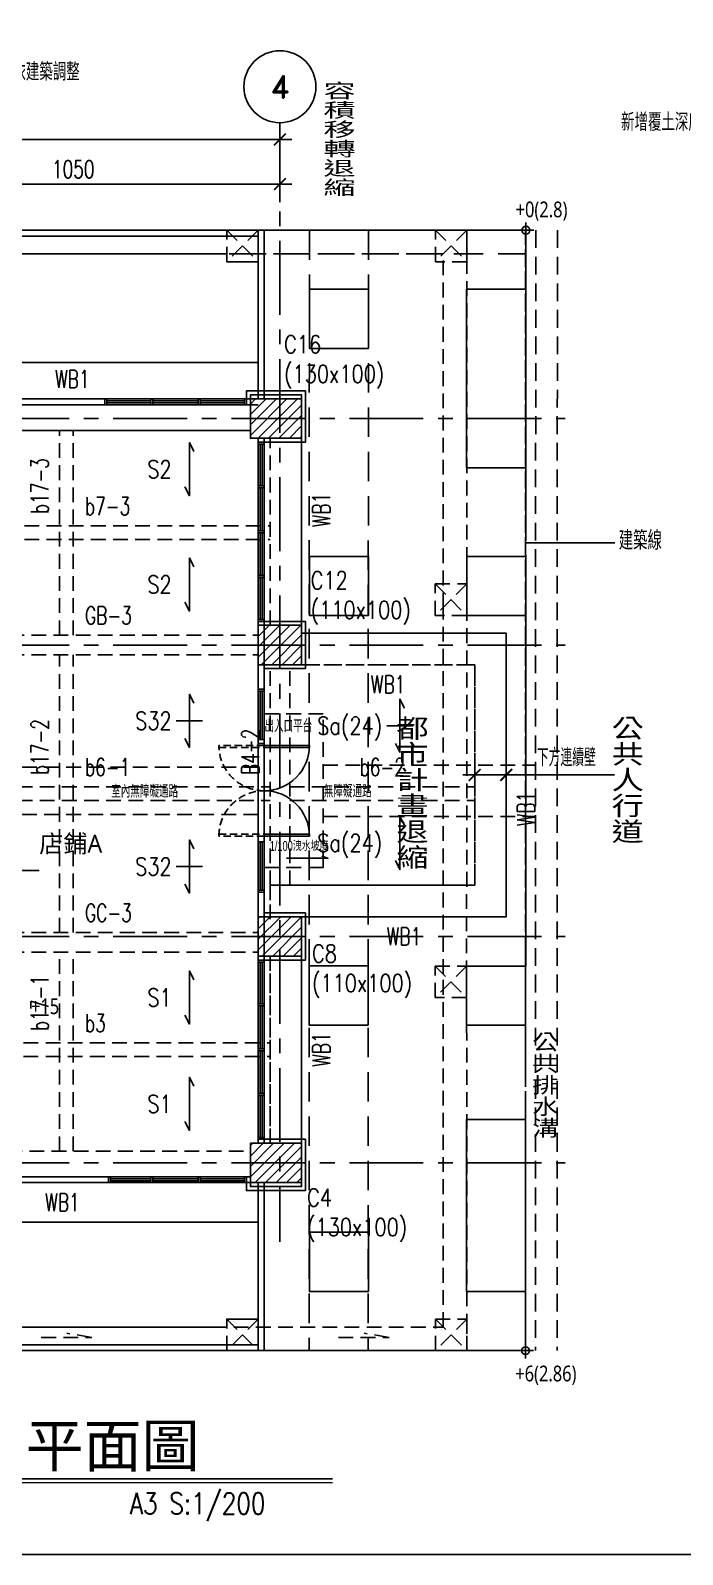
# Model space of a CAD drawing. Header units: millimetres. Extents: x -3377 to 119122, y -22007 to 15479.
# Drawn here: x 30162 to 31818, y 0 to 3869 of the extents above; entities that cross this region are included whole.
import ezdxf
from ezdxf import colors
from ezdxf.entities.mleader import LeaderData, LeaderLine
from ezdxf.enums import TextEntityAlignment as Align
from ezdxf.math import Vec2, Vec3
from ezdxf.xclip import XClip

# ---------------------------------------------------------------- set-up
doc = ezdxf.new("R2010")
doc.units = ezdxf.units.MM
doc.header["$LTSCALE"] = 150
doc.header["$MEASUREMENT"] = 0
for name, pattern in [('11', [0.15, 0.1, -0.05]), ('CENTER', [2, 1.25, -0.25, 0.25, -0.25]), ('HIDDEN', [0.375, 0.25, -0.125]), ('HIDDEN2', [0.1875, 0.125, -0.0625]), ('HIDDENX2', [0.75, 0.5, -0.25])]:
    doc.linetypes.add(name, pattern=pattern)
doc.layers.get('0').update_dxf_attribs({"plot": 0})
doc.layers.add('5', color=5, linetype='Continuous', lineweight=13)
for name, color, linetype in [('A-10-OTHER', 7, 'Continuous'), ('COL', 1, 'Continuous'), ('Duct', 1, 'Continuous'), ('E-TXT', 7, 'Continuous'), ('FIN', 5, 'Continuous'), ('I-TXT', 7, 'Continuous'), ('OPEN', 4, 'Continuous'), ('PLANT', 3, 'Continuous'), ('S-COL', 7, 'Continuous'), ('S-COLB', 4, 'HIDDEN'), ('S-CONCB', 4, 'HIDDEN'), ('S-DIM', 2, 'Continuous'), ('S-GRID', 1, 'CENTER'), ('S-GRID-DIM', 2, 'Continuous'), ('S-GRID-T', 3, 'Continuous'), ('S-HATCH-COL', 13, 'Continuous'), ('S-RCBMB', 3, 'HIDDEN'), ('S-RCBMG', 2, 'HIDDEN'), ('S-SITE', 34, 'CENTER'), ('S-SLAB', 5, 'Continuous'), ('S-SLABT', 2, 'Continuous'), ('S-TEXTB', 3, 'Continuous'), ('S-TEXTC', 3, 'Continuous'), ('S-TEXTG', 2, 'Continuous'), ('SYM', 3, 'Continuous'), ('TEXT', 2, 'Continuous'), ('WALL', 2, 'Continuous'), ('WALL3', 4, 'Continuous'), ('尺寸標註', 6, 'Continuous'), ('排水', 5, 'HIDDEN')]:
    doc.layers.add(name, color=color, linetype=linetype)
for name, color, linetype, plot in [('LABEL', 1, 'Continuous', False), ('S-ARCH', 252, 'Continuous', False), ('S-CLOUD_20220217(結構依建築圖2022-0216修改)', 4, 'Continuous', False)]:
    doc.layers.add(name, color=color, linetype=linetype, plot=plot)
doc.styles.add('3E', font='simplex.shx', dxfattribs={"width": 0.8, "height": 45, "bigfont": 'dayus.shx'})
doc.styles.add('C1', font='', dxfattribs={"bigfont": 'japanese.shx'})
doc.styles.add('CD2', font='romand', dxfattribs={"height": 15})
doc.styles.add('CHINESET', font='c2.shx', dxfattribs={"bigfont": 'china.shx'})
doc.styles.add('CS4', font='romans.shx', dxfattribs={"width": 0.7, "height": 45, "bigfont": 'lsp.shx'})
doc.styles.add('CT', font='')
doc.styles.add('ET', font='simplex.shx', dxfattribs={"width": 0.8})
doc.styles.add('HH', font='')
doc.styles.add('HHV', font='')
doc.styles.add('LSP', font='SIMPLEX.shx', dxfattribs={"width": 0.8, "bigfont": 'lsp.shx'})
doc.styles.get('C1').set_extended_font_data('微軟正黑體')
doc.styles.get('CT').set_extended_font_data('DFKai-SB')
doc.styles.get('HH').set_extended_font_data('Microsoft JhengHei')
doc.styles.get('HHV').set_extended_font_data('@微軟正黑體')
doc.dimstyles.new('DIM150', dxfattribs={"dimscale": 15, "dimtxt": 3, "dimasz": 2, "dimexe": 2, "dimexo": 2, "dimgap": 1, "dimtad": 1, "dimdec": 1, "dimdsep": 46, "dimtxsty": 'CS4', "dimblk1": 'ARCHTICK', "dimblk2": 'ARCHTICK', "dimsah": 1, "dimcen": 2, "dimdle": 2, "dimadec": 0, "dimazin": 0, "dimtfac": 1, "dimtdec": 1, "dimtmove": 0, "dimatfit": 3, "dimldrblk": 'TAA', "dimfxl": 0, "dimtolj": 1, "dimarcsym": 0})

# ---------------------------------------------------------------- blocks, each defined once
blk = doc.blocks.new('SG1')
at = {"layer": 'S-GRID-T'}
blk.add_circle((0, 6.09375), 6.09375, dxfattribs=at)
at = {"layer": 'S-GRID-T', "style": 'CD2'}
blk.add_attdef('GRID-BUB', text='', height=3.75, dxfattribs=at).set_placement((0, 6.09375), align=Align.MIDDLE_CENTER)
blk = doc.blocks.new('_ARCHTICK')
at = {"color": 0, "linetype": 'ByBlock', "const_width": 0.15}
blk.add_lwpolyline([(-0.5, -0.5), (0.5, 0.5)], dxfattribs=at)
blk = doc.blocks.new('*D249')
at = {"layer": 'DEFPOINTS', "color": 0, "transparency": 16777216}
for p in [(-5535.9, -287.4), (-9503.9, -400.6), (-5535.9, -400.6)]:
    blk.add_point(p, dxfattribs=at)
at = {"layer": 'S-GRID-DIM', "color": 0, "lineweight": -2, "transparency": 16777216}
for p, q in [((-9503.9, -370.6), (-9503.9, -257.4)), ((-5535.9, -370.6), (-5535.9, -257.4)), ((-9533.9, -287.4), (-5505.9, -287.4))]:
    blk.add_line(p, q, dxfattribs=at)
at = {"layer": 'S-GRID-DIM', "color": 0, "lineweight": -2, "transparency": 16777216, "xscale": 30, "yscale": 30, "zscale": 30, "rotation": 180}
blk.add_blockref('_ARCHTICK', (-9503.9, -287.4), dxfattribs=at)
at = {"layer": 'S-GRID-DIM', "color": 0, "lineweight": -2, "transparency": 16777216, "xscale": 30, "yscale": 30, "zscale": 30}
blk.add_blockref('_ARCHTICK', (-5535.9, -287.4), dxfattribs=at)
at = {"layer": 'S-GRID-DIM', "color": 0, "transparency": 16777216, "insert": (-7496.9, -249.9), "char_height": 45, "attachment_point": 5, "style": 'CS4'}
blk.add_mtext('\\A1;3968', dxfattribs=at)
blk = doc.blocks.new('TAA')
at = {"linetype": 'Continuous'}
blk.add_line((0, 0), (-1.66, 0), dxfattribs=at)
blk.add_solid([(-1.5, -0.25), (-1.5, 0.25), (0, 0)], dxfattribs=at)
blk = doc.blocks.new('*D252')
at = {"layer": 'DEFPOINTS', "color": 0, "transparency": 16777216}
for p in [(-5535.9, -400.6), (-6585.9, -476.2), (-5535.9, -476.2)]:
    blk.add_point(p, dxfattribs=at)
at = {"layer": 'S-GRID-DIM', "color": 0, "lineweight": -2, "transparency": 16777216}
for p, q in [((-6585.9, -446.2), (-6585.9, -370.6)), ((-5535.9, -446.2), (-5535.9, -370.6)), ((-6615.9, -400.6), (-5505.9, -400.6))]:
    blk.add_line(p, q, dxfattribs=at)
at = {"layer": 'S-GRID-DIM', "color": 0, "lineweight": -2, "transparency": 16777216, "xscale": 30, "yscale": 30, "zscale": 30, "rotation": 180}
blk.add_blockref('_ARCHTICK', (-6585.9, -400.6), dxfattribs=at)
at = {"layer": 'S-GRID-DIM', "color": 0, "lineweight": -2, "transparency": 16777216, "xscale": 30, "yscale": 30, "zscale": 30}
blk.add_blockref('_ARCHTICK', (-5535.9, -400.6), dxfattribs=at)
at = {"layer": 'S-GRID-DIM', "color": 0, "transparency": 16777216, "insert": (-6060.9, -363.1), "char_height": 45, "attachment_point": 5, "style": 'CS4'}
blk.add_mtext('\\A1;1050', dxfattribs=at)
blk = doc.blocks.new('CONC')
for points in [[(-6515.9, -945.9), (-5610.9, -945.9), (-5610.9, -1025.9), (-6515.9, -1025.9)], [(-5560.9, -1045.9), (-5480.9, -1045.9), (-5480.9, -1520.9), (-5560.9, -1520.9)], [(-5560.9, -2260.9), (-4960.9, -2260.9), (-4960.9, -1540.9), (-5480.9, -1540.9), (-5480.9, -1620.9), (-5040.9, -1620.9), (-5040.9, -2180.9), (-5560.9, -2180.9)], [(-5480.9, -2360.9), (-5560.9, -2360.9), (-5560.9, -2835.9), (-5480.9, -2835.9)], [(-6565.9, -2855.9), (-5610.9, -2855.9), (-5610.9, -2935.9), (-6565.9, -2935.9)]]:
    blk.add_lwpolyline(points, close=True)
blk = doc.blocks.new('*D58')
at = {"layer": 'DEFPOINTS', "color": 0, "transparency": 16777216}
for p in [(31290.3, 1979.2), (31370.3, 1979.2), (31370.3, 1979.2)]:
    blk.add_point(p, dxfattribs=at)
at = {"layer": 'S-DIM', "color": 0, "lineweight": -2, "transparency": 16777216}
for p, q in [((31260.3, 1979.2), (31370.3, 1979.2)), ((31370.3, 1979.2), (31645.4, 1979.2))]:
    blk.add_line(p, q, dxfattribs=at)
at = {"layer": 'S-DIM', "color": 0, "lineweight": -2, "transparency": 16777216, "xscale": 30, "yscale": 30, "zscale": 30, "rotation": 180}
blk.add_blockref('_ARCHTICK', (31290.3, 1979.2), dxfattribs=at)
at = {"layer": 'S-DIM', "color": 0, "lineweight": -2, "transparency": 16777216, "xscale": 30, "yscale": 30, "zscale": 30}
blk.add_blockref('_ARCHTICK', (31370.3, 1979.2), dxfattribs=at)
at = {"layer": 'S-DIM', "color": 0, "transparency": 16777216, "insert": (31522.9, 2023.5), "char_height": 45, "attachment_point": 5, "style": 'CS4'}
blk.add_mtext('\\A1;下方連續壁', dxfattribs=at)
blk = doc.blocks.new('COL(1F)')
for points in [[(-8365.9, -945.9), (-8235.9, -945.9), (-8235.9, -1045.9), (-8365.9, -1045.9)], [(-7380.9, -945.9), (-7510.9, -945.9), (-7510.9, -1045.9), (-7380.9, -1045.9)], [(-6645.9, -945.9), (-6515.9, -945.9), (-6515.9, -1045.9), (-6645.9, -1045.9)], [(-5610.9, -945.9), (-5480.9, -945.9), (-5480.9, -1045.9), (-5610.9, -1045.9)], [(-7380.9, -1465.9), (-7465.9, -1465.9), (-7465.9, -1605.9), (-7380.9, -1605.9)], [(-6645.9, -1465.9), (-6560.9, -1465.9), (-6560.9, -1605.9), (-6645.9, -1605.9)], [(-8365.9, -1510.9), (-8255.9, -1510.9), (-8255.9, -1610.9), (-8365.9, -1610.9)], [(-5590.9, -1520.9), (-5480.9, -1520.9), (-5480.9, -1620.9), (-5590.9, -1620.9)], [(-8365.9, -2245.9), (-8255.9, -2245.9), (-8255.9, -2345.9), (-8365.9, -2345.9)], [(-5590.9, -2260.9), (-5480.9, -2260.9), (-5480.9, -2360.9), (-5590.9, -2360.9)], [(-7465.9, -2290.9), (-7380.9, -2290.9), (-7380.9, -2430.9), (-7465.9, -2430.9)], [(-6645.9, -2290.9), (-6560.9, -2290.9), (-6560.9, -2430.9), (-6645.9, -2430.9)], [(-8365.9, -2835.9), (-8235.9, -2835.9), (-8235.9, -2935.9), (-8365.9, -2935.9)], [(-7350.9, -2835.9), (-7480.9, -2835.9), (-7480.9, -2935.9), (-7350.9, -2935.9)], [(-6695.9, -2835.9), (-6565.9, -2835.9), (-6565.9, -2935.9), (-6695.9, -2935.9)], [(-5610.9, -2835.9), (-5480.9, -2835.9), (-5480.9, -2935.9), (-5610.9, -2935.9)]]:
    blk.add_lwpolyline(points, close=True)
blk = doc.blocks.new('COL(B1F)')
for points in [[(-8365.9, -945.9), (-8235.9, -945.9), (-8235.9, -1045.9), (-8365.9, -1045.9)], [(-7380.9, -945.9), (-7510.9, -945.9), (-7510.9, -1045.9), (-7380.9, -1045.9)], [(-6645.9, -945.9), (-6515.9, -945.9), (-6515.9, -1045.9), (-6645.9, -1045.9)], [(-5610.9, -945.9), (-5480.9, -945.9), (-5480.9, -1045.9), (-5610.9, -1045.9)], [(-9425.9, -1420.9), (-9535.9, -1420.9), (-9535.9, -1330.9), (-9425.9, -1330.9)], [(-7380.9, -1465.9), (-7465.9, -1465.9), (-7465.9, -1605.9), (-7380.9, -1605.9)], [(-6645.9, -1465.9), (-6560.9, -1465.9), (-6560.9, -1605.9), (-6645.9, -1605.9)], [(-9099.7, -1530.9), (-9039.7, -1530.9), (-9039.7, -1590.9), (-9099.7, -1590.9)], [(-8365.9, -1510.9), (-8255.9, -1510.9), (-8255.9, -1610.9), (-8365.9, -1610.9)], [(-5590.9, -1520.9), (-5480.9, -1520.9), (-5480.9, -1620.9), (-5590.9, -1620.9)], [(-9923, -1840.9), (-9853, -1840.9), (-9853, -1770.9), (-9923, -1770.9)], [(-9425.9, -2270.9), (-9535.9, -2270.9), (-9535.9, -2180.9), (-9425.9, -2180.9)], [(-9282.2, -2194.5), (-9222.4, -2198.4), (-9226.3, -2258.3), (-9286.2, -2254.4)], [(-8365.9, -2245.9), (-8255.9, -2245.9), (-8255.9, -2345.9), (-8365.9, -2345.9)], [(-5590.9, -2260.9), (-5480.9, -2260.9), (-5480.9, -2360.9), (-5590.9, -2360.9)], [(-7465.9, -2290.9), (-7380.9, -2290.9), (-7380.9, -2430.9), (-7465.9, -2430.9)], [(-6645.9, -2290.9), (-6560.9, -2290.9), (-6560.9, -2430.9), (-6645.9, -2430.9)], [(-8365.9, -2835.9), (-8235.9, -2835.9), (-8235.9, -2935.9), (-8365.9, -2935.9)], [(-7350.9, -2835.9), (-7480.9, -2835.9), (-7480.9, -2935.9), (-7350.9, -2935.9)], [(-6695.9, -2835.9), (-6565.9, -2835.9), (-6565.9, -2935.9), (-6695.9, -2935.9)], [(-5610.9, -2835.9), (-5480.9, -2835.9), (-5480.9, -2935.9), (-5610.9, -2935.9)]]:
    blk.add_lwpolyline(points, close=True)
blk = doc.blocks.new('DwFm')
blk.add_lwpolyline([(-12110.4, 0), (0, 0), (0, -7760.1), (-12110.4, -7760.1)], close=True)
blk = doc.blocks.new('$PDD003015O0IIO0DW0000DW10')
at = {"color": 0, "linetype": 'Continuous'}
for p, q in [((-110, 122.5), (-115, 122.5)), ((-115, 122.5), (-115, 7.5)), ((-110, 7.5), (-110, 122.5)), ((110, 7.5), (110, 122.5)), ((110, 122.5), (115, 122.5)), ((115, 122.5), (115, 7.5)), ((-120, 7.5), (-115, 7.5)), ((-115, 7.5), (-115, -7.5)), ((-115, 7.5), (-110, 7.5)), ((115, 7.5), (110, 7.5)), ((120, 7.5), (115, 7.5)), ((115, 7.5), (115, -7.5)), ((-115, -7.5), (-120, -7.5)), ((115, -7.5), (120, -7.5))]:
    blk.add_line(p, q, dxfattribs=at)
at = {"color": 0, "linetype": 'HIDDEN2'}
for p, q in [((-115, 7.5), (-115, -107.5)), ((-110, 7.5), (-115, 7.5)), ((-110, -107.5), (-110, 7.5)), ((110, -107.5), (110, 7.5)), ((110, 7.5), (115, 7.5)), ((115, 7.5), (115, -107.5)), ((-115, -107.5), (-110, -107.5)), ((115, -107.5), (110, -107.5))]:
    blk.add_line(p, q, dxfattribs=at)
at = {"color": 0, "linetype": 'Continuous'}
for centre, start, end in [((-115, 7.5), 0, 90), ((115, 7.5), 90, 180)]:
    blk.add_arc(centre, 115, start, end, dxfattribs=at)
at = {"color": 0, "linetype": 'HIDDEN2'}
for centre, start, end in [((-115, 7.5), 270, 0), ((115, 7.5), 180, 270)]:
    blk.add_arc(centre, 115, start, end, dxfattribs=at)
blk = doc.blocks.new('A$C46EB5EE3')
at = {"color": 252, "linetype": '11', "ltscale": 3}
for points in [[(1674.9, 1773.1), (1674, -1071.5)], [(1729.9, 1773.1), (1729, -1071.5)]]:
    blk.add_lwpolyline(points, dxfattribs=at)
at = {"color": 252}
blk.add_lwpolyline([(1042.2, 178.4), (1147.2, 178.4), (1131.8, 184.2)], dxfattribs=at)
at = {"layer": '5', "color": 252, "linetype": 'Continuous'}
blk.add_lwpolyline([(-41.7, -1406), (1159, -1406)], dxfattribs=at)
at = {"layer": 'A-10-OTHER', "color": 252}
blk.add_line((950, -545, 0), (1080, -545, 0), dxfattribs=at)
at = {"layer": 'COL', "color": 252}
for points in [[(950, 1345), (1080, 1345), (1080, 1245), (950, 1245)], [(970, 770), (1080, 770), (1080, 670), (970, 670)], [(970, 30), (1080, 30), (1080, -70), (970, -70)], [(950, -545), (1080, -545), (1080, -645), (950, -645)]]:
    blk.add_lwpolyline(points, close=True, dxfattribs=at)
at = {"layer": 'Duct', "color": 252, "linetype": 'CENTER', "ltscale": 3, "elevation": 0}
blk.add_lwpolyline([(-4158.3, -1071.5), (-4158.3, 185.7), (-4158.4, 1773.2), (1649.9, 1773.1), (1649.4, 185.7), (1649, -1071.5), (-1332.8, -1071.5)], close=True, dxfattribs=at)
at = {"layer": 'Duct', "color": 252, "linetype": 'CENTER', "ltscale": 3}
blk.add_lwpolyline([(-4158.3, -1071.5), (-4158.3, 185.7), (-4158.4, 1773.2), (1649.9, 1773.1), (1649.4, 185.7), (1649, -1071.5), (-1332.8, -1071.5)], close=True, dxfattribs=at)
blk.add_lwpolyline([(-4158.3, -1071.5), (-4158.3, 185.7), (-4158.4, 1773.2), (1649.9, 1773.1), (1649.4, 185.7), (1649, -1071.5), (-1332.8, -1071.5)], close=True, dxfattribs=at)
at = {"layer": 'Duct', "color": 252, "linetype": 'CENTER', "lineweight": 25, "ltscale": 3}
blk.add_lwpolyline([(-4158.3, -1071.5), (-4158.3, 185.7), (-4158.4, 1773.2), (1649.9, 1773.1), (1649.4, 185.7), (1649, -1071.5), (-1332.8, -1071.5)], close=True, dxfattribs=at)
at = {"layer": 'E-TXT', "color": 252, "linetype": 'HIDDEN'}
for p, q in [((1135, 545), (985, 545)), ((1135, 155), (1135, 545)), ((970, 410), (160, 410)), ((1135, 415), (1674.5, 415)), ((970, 290), (280, 290)), ((1135, 285), (1674.4, 285)), ((1135, 155), (985, 155))]:
    blk.add_line(p, q, dxfattribs=at)
at = {"layer": 'FIN', "color": 252, "elevation": 0}
for points in [[(940, 1345), (940, 1365), (1090, 1365), (1090, 1235), (985, 1235)], [(1080, 1345), (1080, 1355), (950, 1355), (950, 1345)], [(950, 1345), (950, 1355), (1080, 1355), (1080, 1245), (985, 1245)], [(985, 780), (1090, 780), (1090, 660), (985, 660)], [(985, 770), (1080, 770), (1080, 670), (985, 670)], [(985, 40), (1090, 40), (1090, -80), (985, -80)], [(985, 30), (1080, 30), (1080, -70), (985, -70)], [(985, -535), (1090, -535), (1090, -665), (940, -665), (940, -645)], [(985, -545), (1080, -545), (1080, -655), (950, -655), (950, -645)]]:
    blk.add_lwpolyline(points, dxfattribs=at)
at = {"layer": 'I-TXT', "color": 252}
blk.add_lwpolyline([(1649.6, 979.4), (1875.7, 979.4)], dxfattribs=at)
at = {"layer": 'LABEL', "color": 252}
blk.add_lwpolyline([(-197.1, -1396.9), (1159, -1396.9)], dxfattribs=at)
at = {"layer": 'OPEN', "color": 252, "linetype": 'Continuous'}
for p, q in [((585, 1345, 0), (580, 1345, 0)), ((580, 1330, 0), (585, 1330, 0)), ((585, 1330, 0), (585, 1345, 0)), ((585, 1345, 0), (697.5, 1345, 0)), ((585, 1330, 0), (585, 1345, 0)), ((697.5, 1340, 0), (585, 1340, 0)), ((697.5, 1335, 0), (585, 1335, 0)), ((697.5, 1330, 0), (585, 1330, 0)), ((702.5, 1345, 0), (697.5, 1345, 0)), ((697.5, 1330, 0), (697.5, 1345, 0)), ((697.5, 1330, 0), (702.5, 1330, 0)), ((702.5, 1345, 0), (817.5, 1345, 0)), ((702.5, 1330, 0), (702.5, 1345, 0)), ((817.5, 1340, 0), (702.5, 1340, 0)), ((817.5, 1335, 0), (702.5, 1335, 0)), ((817.5, 1330, 0), (702.5, 1330, 0)), ((817.5, 1330, 0), (817.5, 1345, 0)), ((822.5, 1345, 0), (817.5, 1345, 0)), ((817.5, 1330, 0), (822.5, 1330, 0)), ((822.5, 1345, 0), (935, 1345, 0)), ((822.5, 1330, 0), (822.5, 1345, 0)), ((935, 1340, 0), (822.5, 1340, 0)), ((935, 1335, 0), (822.5, 1335, 0)), ((935, 1330, 0), (822.5, 1330, 0)), ((935, 1330, 0), (935, 1345, 0)), ((935, 1345, 0), (940, 1345, 0)), ((940, 1330, 0), (935, 1330, 0)), ((970, 1235, 0), (970, 1230, 0)), ((970, 1123.8, 0), (970, 1230, 0)), ((970, 1230, 0), (985, 1230, 0)), ((975, 1123.8, 0), (975, 1230, 0)), ((980, 1123.8, 0), (980, 1230, 0)), ((985, 1230, 0), (985, 1235, 0)), ((985, 1230, 0), (985, 1123.8, 0)), ((970, 1123.8, 0), (970, 1118.8, 0)), ((970, 1123.8, 0), (985, 1123.8, 0)), ((985, 1118.8, 0), (985, 1123.8, 0)), ((970, 1118.8, 0), (985, 1118.8, 0)), ((970, 1010, 0), (970, 1118.8, 0)), ((975, 1010, 0), (975, 1118.8, 0)), ((980, 1010, 0), (980, 1118.8, 0)), ((985, 1118.8, 0), (985, 1010, 0)), ((970, 1010, 0), (985, 1010, 0)), ((970, 1010, 0), (970, 1005, 0)), ((985, 1005, 0), (985, 1010, 0)), ((970, 1005, 0), (985, 1005, 0)), ((970, 896.3, 0), (970, 1005, 0)), ((975, 896.3, 0), (975, 1005, 0)), ((980, 896.3, 0), (980, 1005, 0)), ((985, 1005, 0), (985, 896.3, 0)), ((970, 896.3, 0), (970, 891.3, 0)), ((970, 896.3, 0), (985, 896.3, 0)), ((970, 891.3, 0), (985, 891.3, 0)), ((970, 785, 0), (970, 891.3, 0)), ((975, 785, 0), (975, 891.3, 0)), ((980, 785, 0), (980, 891.3, 0)), ((985, 891.3, 0), (985, 896.3, 0)), ((985, 891.3, 0), (985, 785, 0)), ((970, 780, 0), (970, 785, 0)), ((970, 785, 0), (985, 785, 0)), ((985, 785, 0), (985, 780, 0)), ((970, 602.8, 0), (970, 607.8, 0)), ((970, 602.8, 0), (970, 480, 0)), ((985, 602.8, 0), (970, 602.8, 0)), ((975, 480, 0), (975, 602.8, 0)), ((980, 480, 0), (980, 602.8, 0)), ((985, 607.8, 0), (985, 602.8, 0)), ((985, 480, 0), (985, 602.8, 0)), ((985, 480, 0), (970, 480, 0)), ((970, 470, 0), (970, 480, 0)), ((985, 470, 0), (970, 470, 0)), ((985, 480, 0), (985, 470, 0)), ((985, 235, 0), (970, 235, 0)), ((970, 235, 0), (970, 220, 0)), ((985, 220, 0), (985, 235, 0)), ((970, 97.5, 0), (970, 220, 0)), ((985, 220, 0), (970, 220, 0)), ((975, 220, 0), (975, 97.5, 0)), ((980, 220, 0), (980, 97.5, 0)), ((985, 220, 0), (985, 97.5, 0)), ((970, 97.5, 0), (970, 92.5, 0)), ((985, 97.5, 0), (970, 97.5, 0)), ((985, 92.5, 0), (985, 97.5, 0)), ((970, -80, 0), (970, -85, 0)), ((970, -85, 0), (985, -85, 0)), ((970, -191.2, 0), (970, -85, 0)), ((975, -191.2, 0), (975, -85, 0)), ((980, -191.2, 0), (980, -85, 0)), ((985, -85, 0), (985, -80, 0)), ((985, -85, 0), (985, -191.2, 0)), ((970, -191.2, 0), (985, -191.2, 0)), ((970, -191.2, 0), (970, -196.2, 0)), ((985, -196.2, 0), (985, -191.2, 0)), ((970, -305, 0), (970, -196.2, 0)), ((970, -196.2, 0), (985, -196.2, 0)), ((975, -305, 0), (975, -196.2, 0)), ((980, -305, 0), (980, -196.2, 0)), ((985, -196.2, 0), (985, -305, 0)), ((970, -305, 0), (970, -310, 0)), ((970, -305, 0), (985, -305, 0)), ((985, -310, 0), (985, -305, 0)), ((970, -418.7, 0), (970, -310, 0)), ((970, -310, 0), (985, -310, 0)), ((975, -418.7, 0), (975, -310, 0)), ((980, -418.7, 0), (980, -310, 0)), ((985, -310, 0), (985, -418.7, 0)), ((970, -418.7, 0), (985, -418.7, 0)), ((970, -418.7, 0), (970, -423.7, 0)), ((970, -530, 0), (970, -423.7, 0)), ((970, -423.7, 0), (985, -423.7, 0)), ((975, -530, 0), (975, -423.7, 0)), ((980, -530, 0), (980, -423.7, 0)), ((985, -423.7, 0), (985, -418.7, 0)), ((985, -423.7, 0), (985, -530, 0)), ((970, -530, 0), (985, -530, 0)), ((970, -535, 0), (970, -530, 0)), ((985, -530, 0), (985, -535, 0)), ((822.5, -630, 0), (590, -630, 0)), ((595, -630, 0), (590, -630, 0)), ((590, -630, 0), (590, -645, 0)), ((590, -645, 0), (822.5, -645, 0)), ((590, -645, 0), (595, -645, 0)), ((595, -630, 0), (595, -645, 0)), ((595, -630, 0), (697.5, -630, 0)), ((595, -635, 0), (697.5, -635, 0)), ((595, -640, 0), (697.5, -640, 0)), ((697.5, -645, 0), (595, -645, 0)), ((697.5, -630, 0), (697.5, -645, 0)), ((697.5, -630, 0), (697.5, -645, 0)), ((702.5, -630, 0), (697.5, -630, 0)), ((697.5, -645, 0), (702.5, -645, 0)), ((702.5, -630, 0), (702.5, -645, 0)), ((702.5, -630, 0), (817.5, -630, 0)), ((702.5, -635, 0), (817.5, -635, 0)), ((702.5, -640, 0), (817.5, -640, 0)), ((817.5, -645, 0), (702.5, -645, 0)), ((817.5, -630, 0), (817.5, -645, 0)), ((822.5, -630, 0), (822.5, -645, 0)), ((822.5, -630, 0), (935, -630, 0)), ((822.5, -635, 0), (935, -635, 0)), ((822.5, -640, 0), (935, -640, 0)), ((935, -645, 0), (822.5, -645, 0)), ((935, -630, 0), (935, -645, 0)), ((940, -630, 0), (935, -630, 0)), ((935, -645, 0), (940, -645, 0))]:
    blk.add_line(p, q, dxfattribs=at)
at = {"layer": 'PLANT', "color": 252}
for p, q in [((970, -745, 0), (175, -745, 0)), ((970, -745, 0), (175, -745, 0)), ((970, -752.5, 0), (970, -745, 0)), ((970, -752.5, 0), (970, -745, 0)), ((970, -991.5, 0), (970, -752.5, 0)), ((970, -752.5, 0), (970, -752.5, 0)), ((970, -991.5, 0), (970, -752.5, 0)), ((970, -752.5, 0), (970, -752.5, 0)), ((890, -1011.5, 0), (890, -991.5, 0)), ((890, -991.5, 0), (970, -991.5, 0)), ((890, -1011.5, 0), (890, -991.5, 0)), ((890, -991.5, 0), (970, -991.5, 0)), ((970, -991.5, 0), (970, -991.5, 0)), ((970, -991.5, 0), (970, -991.5, 0)), ((37, -1011.5, 0), (890, -1011.5, 0)), ((37, -1011.5, 0), (890, -1011.5, 0))]:
    blk.add_line(p, q, dxfattribs=at)
at = {"layer": 'PLANT', "color": 252, "elevation": 0}
for points in [[(-820, 1437.5), (970, 1437.5), (970, 1693.1), (890, 1693.1), (890, 1713.1), (37, 1713.1)], [(-820, 1437.5), (970, 1437.5), (970, 1693.1), (890, 1693.1), (890, 1713.1), (37, 1713.1)], [(37, -1011.5), (890, -1011.5), (890, -991.5), (890, -991.5), (970, -991.5), (970, -991.5), (970, -752.5), (970, -752.5), (970, -745), (175, -745)], [(37, -1011.5), (890, -1011.5), (890, -991.5), (890, -991.5), (970, -991.5), (970, -991.5), (970, -752.5), (970, -752.5), (970, -745), (175, -745)]]:
    blk.add_lwpolyline(points, dxfattribs=at)
for points in [[(1249.9, 1473.1), (1249.9, 1623.1), (1099.9, 1623.1), (1099.9, 1473.1)], [(1249.9, 1473.1), (1249.9, 1623.1), (1099.9, 1623.1), (1099.9, 1473.1)], [(1499, 1623.1), (1499, 1170), (1649.8, 1170), (1649.9, 1623.1)], [(1499, 1623.1), (1499, 1170), (1649.8, 1170), (1649.9, 1623.1)], [(1249.9, 795), (1249.9, 945), (1099.9, 945), (1099.9, 795)], [(1249.9, 795), (1249.9, 945), (1099.9, 945), (1099.9, 795)], [(1649.5, 795), (1649.6, 945), (1499.6, 945), (1499.5, 795)], [(1649.5, 795), (1649.6, 945), (1499.6, 945), (1499.5, 795)], [(1249.3, -244.9), (1249.3, -94.9), (1099.3, -94.9), (1099.3, -244.9)], [(1249.3, -244.9), (1249.3, -94.9), (1099.3, -94.9), (1099.3, -244.9)], [(1649.3, -245), (1649.3, -95), (1499.3, -95), (1499.3, -245)], [(1649.3, -245), (1649.3, -95), (1499.3, -95), (1499.3, -245)], [(1649.1, -485), (1499, -485), (1499, -921.1), (1649, -921.1)], [(1649.1, -485), (1499, -485), (1499, -921.1), (1649, -921.1)], [(1249.9, -921), (1249.9, -771), (1099.9, -771.1), (1099.9, -921.1)], [(1249.9, -921), (1249.9, -771), (1099.9, -771.1), (1099.9, -921.1)]]:
    blk.add_lwpolyline(points, close=True, dxfattribs=at)
at = {"layer": 'SYM', "color": 252}
for p, q in [((1649.9, 1753.1), (1649.9, 1793.1)), ((1629.9, 1773.1), (1669.9, 1773.1)), ((1629, -1071.5), (1669, -1071.5)), ((1649, -1091.5), (1649, -1051.5))]:
    blk.add_line(p, q, dxfattribs=at)
for centre in [(1649.9, 1773.1), (1649, -1071.5)]:
    blk.add_circle(centre, 10, dxfattribs=at)
at = {"layer": 'TEXT', "color": 252}
for p, q in [((970, 290), (970, 410)), ((970, 290), (970, 410)), ((985, 285), (985, 415))]:
    blk.add_line(p, q, dxfattribs=at)
at = {"layer": 'WALL', "color": 252}
for p, q in [((970, 1345), (-1695, 1345)), ((970, 1330), (-1695, 1330)), ((970, 1330), (0, 1330)), ((580, 1330, 0), (580, 1345, 0)), ((940, 1330, 0), (940, 1345, 0)), ((940, 1345, 0), (940, 1330, 0)), ((970, 1245), (970, -545)), ((985, 1245), (985, -545)), ((970, 1235, 0), (985, 1235, 0)), ((970, 1235, 0), (985, 1235, 0)), ((985, 780, 0), (970, 780, 0)), ((970, 780, 0), (985, 780, 0)), ((985, 607.8, 0), (970, 607.8, 0)), ((985, 607.8, 0), (970, 607.8, 0)), ((985, 92.5, 0), (970, 92.5, 0)), ((985, 92.5, 0), (970, 92.5, 0)), ((970, -80, 0), (985, -80, 0)), ((970, -80, 0), (985, -80, 0)), ((970, -535, 0), (985, -535, 0)), ((985, -535, 0), (970, -535, 0)), ((950, -630), (187, -630)), ((988, -645), (187, -645)), ((590, -630, 0), (590, -645, 0)), ((940, -630, 0), (940, -645, 0)), ((940, -630, 0), (940, -645, 0))]:
    blk.add_line(p, q, dxfattribs=at)
at = {"layer": 'WALL3', "color": 252}
for points in [[(985, 1345), (985, 1773.1), (-3608.4, 1773.1)], [(970, 1345), (970, 1758.1), (-3593.4, 1758.1)], [(985, -645), (985, -1071.5), (-1332.8, -1071.5), (-3543.3, -1071.5)], [(970, -645), (970, -1056.5), (-1332.8, -1056.5), (-3528.5, -1056.5)]]:
    blk.add_lwpolyline(points, dxfattribs=at)
at = {"layer": '尺寸標註', "color": 252, "linetype": 'HIDDENX2'}
for p, q in [((1099.9, 1773.3), (1099, -1071.3)), ((1249.9, 1773.2), (1249, -1071.4))]:
    blk.add_line(p, q, dxfattribs=at)
at = {"layer": '排水', "color": 252, "elevation": 0}
for points in [[(-4158.3, -1071.5), (1499.9, -1071.5), (1499.4, -175), (1499.4, -175), (1499.6, 875), (1499.6, 875), (1499.9, 1773.1), (-4008.4, 1773.2), (-4008.4, -170), (-4158.3, -170), (-4158.3, -1071.5)], [(1419.9, 1773.1), (1499.9, 1773.1), (1499.9, 1693.1), (1419.9, 1693.1), (1419.9, 1773.1), (1499.9, 1693.1), (1499.9, 1773.1), (1499.9, 1773.1), (1419.9, 1693.1)], [(1419.6, 875), (1499.6, 875), (1499.6, 795), (1419.6, 795), (1419.6, 875), (1499.6, 795), (1499.6, 875), (1499.6, 875), (1419.6, 795)], [(1419.4, -95), (1499.4, -95), (1499.4, -175), (1419.4, -175), (1419.4, -95), (1499.4, -175), (1499.4, -95), (1499.4, -95), (1419.4, -175)], [(890, -991.5), (970, -991.5), (970, -1071.5), (890, -1071.5), (890, -991.5), (970, -1071.5), (970, -991.5), (970, -991.5), (890, -1071.5)], [(1419.9, -991.5), (1499.9, -991.5), (1499.9, -1071.5), (1419.9, -1071.5), (1419.9, -991.5), (1499.9, -1071.5), (1499.9, -991.5), (1499.9, -991.5), (1419.9, -1071.5)]]:
    blk.add_lwpolyline(points, dxfattribs=at)
at = {"layer": '排水', "color": 252}
for points in [[(890, 1773.1), (970, 1773.1), (970, 1693.1), (890, 1693.1), (890, 1773.1), (970, 1693.1), (970, 1773.1), (970, 1773.1), (890, 1693.1)], [(418.9, -1038), (547.2, -1038), (484, -1027.2)], [(1173.9, -1038), (1302.2, -1038), (1239, -1027.2)]]:
    blk.add_lwpolyline(points, dxfattribs=at)
at = {"layer": '排水', "color": 252, "linetype": 'HIDDENX2'}
blk.add_lwpolyline([(-4158.4, 1713.2), (1649.9, 1713.1)], dxfattribs=at)
at = {"layer": '排水', "color": 252, "elevation": 0}
blk.add_lwpolyline([(1439.8, -1011.5), (1439.4, -115), (1439.4, -115), (1439.6, 815), (1439.6, 815), (1439.8, 1713.1), (-3948.4, 1713.2), (-3948.4, -230), (-4098.3, -230), (-4098.3, -1011.5)], close=True, dxfattribs=at)
at = {"layer": 'OPEN', "color": 252, "yscale": -1, "rotation": 89.99999999999999}
blk.add_blockref('$PDD003015O0IIO0DW0000DW10', (977.5, 350, 0), dxfattribs=at)
at = {"layer": 'E-TXT', "color": 252, "style": 'CHINESET'}
for s, height, width, p in [('建築線', 48, 0.8, (1885.9, 961.6)), ('出入口平台', 32, 0.8, (985.7, 498.2)), ('室內無障礙通路', 32, 0.8, (596.4, 332.5)), ('無障礙通路', 32, 0.8, (1136.3, 332.9)), ('1/100洩水坡度', 25, 0.7, (999.2, 197.4))]:
    blk.add_text(s, height=height, dxfattribs=dict(at, width=width)).set_placement(p)
at = {"layer": 'SYM', "color": 252, "style": 'C1', "width": 0.8}
for s, p in [('+0(2.8)', (1623.9, 1825.9)), ('+15', (392.8, -197.1)), ('+6(2.86)', (1623, -1129.6))]:
    blk.add_text(s, height=40, dxfattribs=at).set_placement(p, align=Align.MIDDLE_LEFT)
at = {"layer": 'TEXT', "color": 252, "style": 'HHV'}
for s, height, width, p in [('容積移轉退縮', 60, 0.6, (1145.4, 2152.3)), ('都市計畫退縮', 60, 0.8, (1330.7, 542.1)), ('公共人行道', 60, 0.8, (1877.5, 542.1)), ('公共排水溝', 50, 0.8, (1674, -260))]:
    blk.add_text(s, height=height, rotation=270, dxfattribs=dict(at, width=width)).set_placement(p)
at = {"layer": 'TEXT', "color": 252, "style": 'HH'}
blk.add_text('店鋪A', height=45, dxfattribs=at).set_placement((413.5, 193))
at = {"layer": 'TEXT', "color": 252, "linetype": 'Continuous', "style": 'CT', "width": 1}
blk.add_text('一層平面圖', height=108, dxfattribs=at).set_placement((84.5, -1366.6))
at = {"layer": 'TEXT', "color": 252, "style": 'ET', "width": 0.8}
blk.add_text('A3 S:1/200', height=54, dxfattribs=at).set_placement((988.4, -1486.6), align=Align.RIGHT)
blk = doc.blocks.new('2022-0217')
blk.add_blockref('A$C46EB5EE3', (17659.9, -6171))
blk = doc.blocks.new('_None')
blk = doc.blocks.new('LINE')
at = {"layer": 'S-GRID'}
for points in [[(-5535.87, -244.9), (-5535.87, -3085.91)], [(-11059.11, -995.91), (-4810.87, -995.91)], [(-11059.11, -1570.91), (-4810.87, -1570.91)], [(-11059.11, -2310.91), (-4810.87, -2310.91)], [(-11059.11, -2885.91), (-4810.87, -2885.91)]]:
    blk.add_lwpolyline(points, dxfattribs=at)
at = {"layer": 'S-GRID-T', "xscale": 15, "yscale": 15, "zscale": 15}
blk.add_blockref('SG1', (-5535.87, -244.9), dxfattribs=at).add_auto_attribs({'GRID-BUB': '4'})
at = {"layer": 'S-GRID-DIM'}
dim = blk.add_linear_dim(base=(-5535.87, -287.4), p1=(-9503.87, -400.57), p2=(-5535.87, -400.57), dimstyle='DIM150', dxfattribs=at)
dim.commit()
dim.dimension.update_dxf_attribs({"geometry": '*D249', "text_midpoint": (-7496.87, -287.4), "dimtype": 128})
dim = blk.add_linear_dim(base=(-5535.87, -400.57), p1=(-6585.87, -476.23), p2=(-5535.87, -476.23), dimstyle='DIM150', dxfattribs=at)
dim.commit()
dim.dimension.update_dxf_attribs({"geometry": '*D252', "text_midpoint": (-6060.87, -363.07)})

msp = doc.modelspace()

# ---------------------------------------------------------------- hatches: boundary and pattern name
at = {"layer": 'S-HATCH-COL'}
h = msp.add_hatch(dxfattribs=at)
h.set_pattern_fill('ANSI31', color=256, scale=150, style=0)
h.set_pattern_definition([(45, (12110.4, 3880.068), (-13.258252, 13.258252), [])])
h.paths.add_polyline_path([(30740.33, 2359.16), (30850.33, 2359.16), (30850.33, 2259.16), (30740.33, 2259.16)])
h.paths.add_polyline_path([(30740.33, 1619.16), (30850.33, 1619.16), (30850.33, 1519.16), (30740.33, 1519.16)])
h.paths.add_polyline_path([(30720.33, 1044.16), (30850.33, 1044.16), (30850.33, 944.16), (30720.33, 944.16)])
h.paths.add_polyline_path([(29635.33, 1044.16), (29765.33, 1044.16), (29765.33, 944.16), (29635.33, 944.16)])
h.paths.add_polyline_path([(28980.33, 1044.16), (28850.33, 1044.16), (28850.33, 944.16), (28980.33, 944.16)])
h.paths.add_polyline_path([(27965.33, 2934.16), (28095.33, 2934.16), (28095.33, 2834.16), (27965.33, 2834.16)])
h.paths.add_polyline_path([(27965.33, 2369.16), (28075.33, 2369.16), (28075.33, 2269.16), (27965.33, 2269.16)])
h.paths.add_polyline_path([(27965.33, 1634.16), (28075.33, 1634.16), (28075.33, 1534.16), (27965.33, 1534.16)])
h.paths.add_polyline_path([(27965.33, 1044.16), (28095.33, 1044.16), (28095.33, 944.16), (27965.33, 944.16)])
h.paths.add_polyline_path([(28950.33, 2934.16), (28820.33, 2934.16), (28820.33, 2834.16), (28950.33, 2834.16)])
h.paths.add_polyline_path([(29685.33, 1589.16), (29770.33, 1589.16), (29770.33, 1449.16), (29685.33, 1449.16)])
h.paths.add_polyline_path([(29685.33, 2414.16), (29770.33, 2414.16), (29770.33, 2274.16), (29685.33, 2274.16)])
h.paths.add_polyline_path([(28950.33, 2414.16), (28865.33, 2414.16), (28865.33, 2274.16), (28950.33, 2274.16)])
h.paths.add_polyline_path([(28865.33, 1589.16), (28950.33, 1589.16), (28950.33, 1449.16), (28865.33, 1449.16)])
h.paths.add_polyline_path([(29685.33, 2934.16), (29815.33, 2934.16), (29815.33, 2834.16), (29685.33, 2834.16)])
h.paths.add_polyline_path([(30720.33, 2934.16), (30850.33, 2934.16), (30850.33, 2834.16), (30720.33, 2834.16)])

# ---------------------------------------------------------------- linework, layer by layer
at = {"layer": 'S-RCBMB'}
for p, q in [((30235.33, 2334.16), (30235.33, 2854.16)), ((30270.33, 2334.16), (30270.33, 2854.16)), ((29752.83, 2611.66), (30770.33, 2611.66)), ((29752.83, 2576.66), (30770.33, 2576.66)), ((30235.33, 1579.16), (30235.33, 2284.16)), ((30270.33, 1579.16), (30270.33, 2284.16)), ((29735.33, 1949.16), (30770.33, 1949.16)), ((30820.33, 1949.16), (31290.33, 1949.16)), ((29735.33, 1914.16), (30770.33, 1914.16)), ((30820.33, 1914.16), (31290.33, 1914.16)), ((30235.33, 1024.16), (30235.33, 1529.16)), ((30270.33, 1024.16), (30270.33, 1529.16)), ((29750.33, 1299.16), (30770.33, 1299.16)), ((29750.33, 1264.16), (30770.33, 1264.16))]:
    msp.add_line(p, q, dxfattribs=at)
at = {"layer": 'S-RCBMG'}
for p, q in [((29815.33, 2934.16), (30720.33, 2934.16)), ((29815.33, 2854.16), (30720.33, 2854.16)), ((30770.33, 2359.16), (30770.33, 2834.16)), ((30850.33, 2359.16), (30850.33, 2834.16)), ((29770.33, 2334.16), (30740.33, 2334.16)), ((31370.33, 2339.16), (30850.33, 2339.16)), ((31370.33, 1619.16), (31370.33, 2339.16)), ((29770.33, 2284.16), (30740.33, 2284.16)), ((30770.33, 1699.16), (30770.33, 2259.16)), ((30820.33, 1699.16), (30820.33, 2259.16)), ((31290.33, 2259.16), (30850.33, 2259.16)), ((31290.33, 1699.16), (31290.33, 2259.16)), ((30770.33, 1612.91), (30770.33, 1699.16)), ((30770.33, 1699.16), (31290.33, 1699.16)), ((30850.33, 1612.91), (30850.33, 1619.16)), ((30850.33, 1619.16), (31370.33, 1619.16)), ((29770.33, 1579.16), (30740.33, 1579.16)), ((29770.33, 1529.16), (30740.33, 1529.16)), ((30770.33, 1044.16), (30770.33, 1519.16)), ((30850.33, 1044.16), (30850.33, 1519.16)), ((29765.33, 1024.16), (30720.33, 1024.16)), ((29765.33, 944.16), (30720.33, 944.16))]:
    msp.add_line(p, q, dxfattribs=at)
msp.add_lwpolyline([(26528.23, 3362.39), (31419.3, 3362.39), (31419.3, 517.68), (26528.23, 517.68)], close=True, dxfattribs=at)
at = {"layer": 'S-SITE'}
msp.add_lwpolyline([(25611.98, 517.68), (25612, 1774.9), (25611.98, 3362.39), (31420.23, 3362.26), (31419.71, 1774.81), (31419.3, 517.68), (28437.51, 517.68)], close=True, dxfattribs=at)
at = {"layer": 'S-SLAB'}
msp.add_lwpolyline([(30850.33, 944.16), (26891.98, 944.16, -1.4340277), (27624.99, 2934.16), (28820.33, 2934.16), (28820.33, 2964.16), (29815.33, 2964.16), (29815.33, 2934.16), (30850.33, 2934.16), (30850.33, 2339.16), (31370.33, 2339.16), (31370.33, 1619.16), (30850.33, 1619.16), (30850.33, 944.16)], format="xyb", dxfattribs=at)
at = {"layer": 'S-SLABT', "color": 1}
for p, q in [((30531.58, 2116.66), (30599.08, 2116.66)), ((31066.58, 2104.16), (31134.08, 2104.16)), ((30531.58, 1746.66), (30599.08, 1746.66)), ((30115.91, 1736.41), (30183.41, 1736.41))]:
    msp.add_line(p, q, dxfattribs=at)
for points in [[(30576.58, 2800.41), (30565.33, 2822.91), (30565.33, 2687.91), (30554.08, 2710.41)], [(30576.58, 2507.91), (30565.33, 2530.41), (30565.33, 2395.41), (30554.08, 2417.91)], [(30576.58, 2161.66), (30565.33, 2184.16), (30565.33, 2049.16), (30554.08, 2071.66)], [(31111.58, 2149.16), (31100.33, 2171.66), (31100.33, 2036.66), (31089.08, 2059.16)], [(31111.58, 1851.66), (31100.33, 1874.16), (31100.33, 1739.16), (31089.08, 1761.66)], [(30576.58, 1791.66), (30565.33, 1814.16), (30565.33, 1679.16), (30554.08, 1701.66)], [(30576.58, 1459.16), (30565.33, 1481.66), (30565.33, 1346.66), (30554.08, 1369.16)], [(30576.58, 1189.16), (30565.33, 1211.66), (30565.33, 1076.66), (30554.08, 1099.16)]]:
    msp.add_lwpolyline(points, dxfattribs=at)

# ---------------------------------------------------------------- block references
msp.add_blockref('DwFm', (36331.2, 7760.14))
at = {"layer": 'S-ARCH'}
msp.add_blockref('2022-0217', (12110.4, 7760.14), dxfattribs=at)
at = {"layer": 'S-COL'}
msp.add_blockref('COL(1F)', (36331.2, 3880.07), dxfattribs=at)
at = {"layer": 'S-COLB'}
ref = msp.add_blockref('COL(B1F)', (36331.2, 3880.07), dxfattribs=at)
XClip(ref).set_block_clipping_path([(-9802.9655102605, -3362.390914805), (-4911.9016238374, -517.6768248938)])
at = {"layer": 'S-CONCB'}
msp.add_blockref('CONC', (36331.2, 3880.07), dxfattribs=at)
at = {"layer": 'S-GRID'}
msp.add_blockref('LINE', (36331.2, 3880.07), dxfattribs=at)

# ---------------------------------------------------------------- texts
at = {"layer": 'S-SLABT', "color": 2, "style": '3E', "width": 0.8}
for s, p in [('S2', (30520.33, 2732.91)), ('S2', (30520.33, 2440.41)), ('S32', (30520.33, 2094.16)), ('Sa(24)', (31055.33, 2081.66)), ('Sa(24)', (31055.33, 1784.16)), ('S32', (30520.33, 1724.16)), ('S1', (30520.33, 1391.66)), ('S1', (30520.33, 1121.66))]:
    msp.add_text(s, height=45, dxfattribs=at).set_placement(p, align=Align.RIGHT)
at = {"layer": 'S-TEXTB', "style": 'CS4', "width": 0.7}
for s, p in [('b17-3', (30185.33, 2641.66, 0)), ('b17-2', (30185.33, 1979.16, 0)), ('b17-1', (30185.33, 1329.16, 0))]:
    msp.add_text(s, height=45, rotation=90, dxfattribs=at).set_placement(p, align=Align.MIDDLE_LEFT)
for s, p in [('b7-3', (30300.33, 2661.66)), ('b6-1', (30300.33, 1999.16)), ('b3', (30300.33, 1349.16))]:
    msp.add_text(s, height=45, dxfattribs=at).set_placement(p, align=Align.MIDDLE_LEFT)
msp.add_text('b6-2', height=45, dxfattribs=at).set_placement((31055.33, 1999.16), align=Align.MIDDLE)
at = {"layer": 'S-TEXTC', "style": 'CS4', "width": 0.8}
for s, p in [('C16', (30806.09, 3050.04)), ('(130x100)', (30806.09, 2975.04)), ('C12', (30873.51, 2450.82)), ('(110x100)', (30873.51, 2375.82)), ('C8', (30876.94, 1503.32)), ('(110x100)', (30876.94, 1428.32)), ('C4', (30864.36, 883.84)), ('(130x100)', (30864.36, 808.84))]:
    msp.add_text(s, height=45, dxfattribs=at).set_placement(p)
at = {"layer": 'S-TEXTG', "style": 'CS4', "width": 0.7}
for p in [(30267.83, 2984.16), (31070.33, 2209.16), (31110.33, 1569.16), (30242.83, 894.16, 0)]:
    msp.add_text('WB1', height=45, dxfattribs=at).set_placement(p, align=Align.MIDDLE)
for p in [(30900.33, 2651.66, 0), (31420.33, 1892.57, 0), (30900.33, 1281.66)]:
    msp.add_text('WB1', height=45, rotation=90, dxfattribs=at).set_placement(p, align=Align.MIDDLE)
for s, p in [('GB-3', (30300.33, 2384.16, 0)), ('GC-3', (30300.33, 1629.16))]:
    msp.add_text(s, height=45, dxfattribs=at).set_placement(p, align=Align.MIDDLE_LEFT)
msp.add_text('B4-2', height=45, rotation=90, dxfattribs=at).set_placement((30720.33, 1979.16), align=Align.MIDDLE_LEFT)

# ---------------------------------------------------------------- dimensions: what is measured, and where the dimension line sits
at = {"layer": 'S-DIM'}
dim = msp.add_linear_dim(base=(31370.33, 1979.16), p1=(31290.33, 1979.16), p2=(31370.33, 1979.16), text='下方連續壁', dimstyle='DIM150', dxfattribs=at)
dim.commit()
dim.dimension.update_dxf_attribs({"geometry": '*D58', "text_midpoint": (31522.88, 2023.47)})

# ---------------------------------------------------------------- leaders
at = {"layer": 'S-CLOUD_20220217(結構依建築圖2022-0216修改)'}
ml = msp.add_multileader_mtext('Standard', dxfattribs=at)
ml.set_content('樓梯依建築調整', color=256, style='LSP')
ml.set_leader_properties(color=256)
ml.set_arrow_properties(name='NONE')
ml.build(insert=Vec2(0, 0))
ml.multileader.update_dxf_attribs({"text_left_attachment_type": 2, "text_right_attachment_type": 2, "dogleg_length": 3, "arrow_head_size": 30, "scale": 15})
ctx = ml.context
ctx.base_point, ctx.scale, ctx.char_height, ctx.arrow_head_size, ctx.landing_gap_size, ctx.plane_origin = Vec3(30017.46, 3757.99), 15, 45, 30, 30, Vec3(29230.54, 2391.56)
ctx.left_attachment, ctx.right_attachment = 2, 2
notes = []
notes.append((ctx, [(0, (1, 1, 0), (29972.46, 3757.99), (1, 0), 45, [(0, [(29230.54, 2391.56)], 0, [])])]))
ctx.mtext.insert, ctx.mtext.flow_direction = Vec3(30047.46, 3786.96), 5
ml = msp.add_multileader_mtext('Standard', dxfattribs=at)
ml.set_content('新增覆土深度配置圖', color=256, style='LSP')
ml.set_leader_properties(color=256)
ml.set_arrow_properties(name='NONE')
ml.build(insert=Vec2(0, 0))
ml.multileader.update_dxf_attribs({"text_left_attachment_type": 2, "text_right_attachment_type": 2, "dogleg_length": 3, "arrow_head_size": 30, "scale": 15})
ctx = ml.context
ctx.base_point, ctx.scale, ctx.char_height, ctx.arrow_head_size, ctx.landing_gap_size, ctx.plane_origin = Vec3(31545.13, 3630.65), 15, 45, 30, 30, Vec3(32114.68, 3409.76)
ctx.left_attachment, ctx.right_attachment, ctx.text_align_type = 2, 2, 2
notes.append((ctx, [(0, (1, 1, 0), (32044.78, 3630.65), (-1, 0), 45, [(0, [(32114.68, 3409.76)], 0, [])])]))
ctx.mtext.insert, ctx.mtext.alignment, ctx.mtext.flow_direction = Vec3(31969.78, 3659.28), 3, 5
for ctx, leaders in notes:
    for number, flags, end, landing, length, lines in leaders:
        leader = LeaderData()
        leader.index, (leader.has_last_leader_line, leader.has_dogleg_vector, leader.attachment_direction) = number, flags
        leader.last_leader_point, leader.dogleg_vector, leader.dogleg_length = Vec3(end), Vec3(landing), length
        for number, points, colour, breaks in lines:
            line = LeaderLine()
            line.index, line.vertices, line.color, line.breaks = number, Vec3.list(points), colors.encode_raw_color(colour), breaks
            leader.lines.append(line)
        ctx.leaders.append(leader)

doc.saveas('drawing.dxf')
